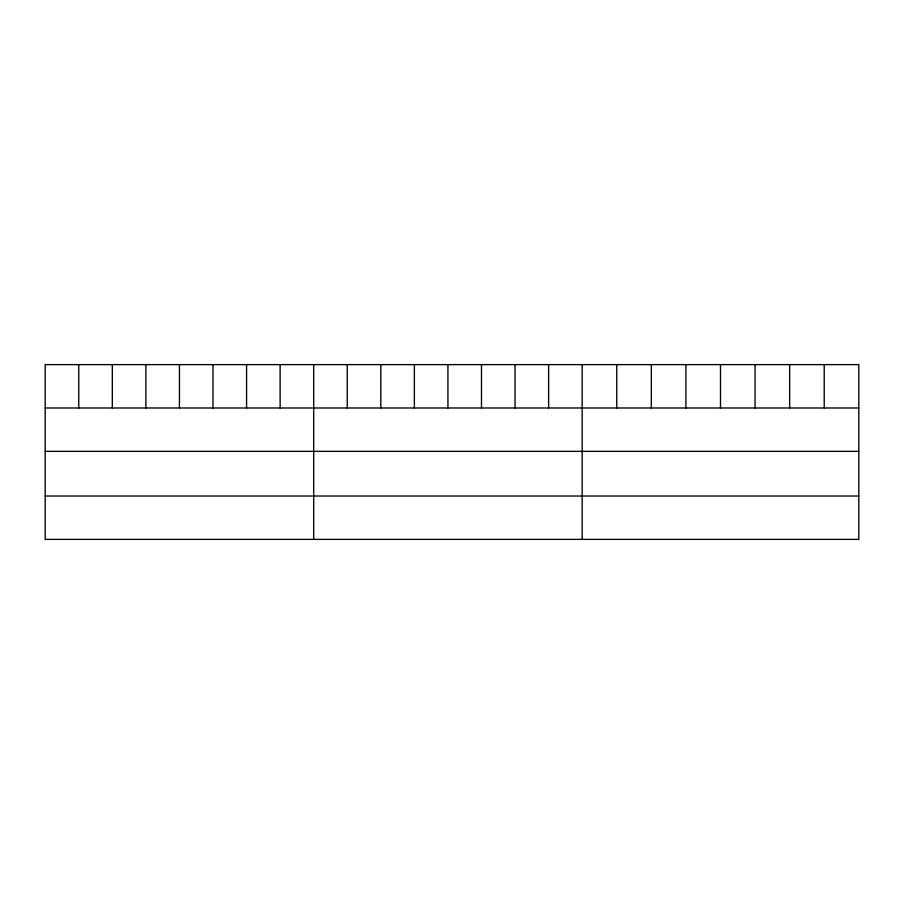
<?xml version="1.0" encoding="UTF-8"?>
<svg xmlns="http://www.w3.org/2000/svg" width="904" height="904" viewBox="0 0 904 904"><rect width="100%" height="100%" fill="white"/><g stroke="black" fill="none" stroke-linecap="round" stroke-linejoin="round"><path stroke-width="1.36" d="M858.8 407.986L858.8 539.383L45.2 539.383L45.2 364.617L858.8 364.617L858.8 407.986L45.2 407.986M45.2 451.356L858.8 451.356M45.2 496.025L858.8 496.025M824.222 364.617L824.222 407.986M789.644 364.617L789.644 407.986M755.066 364.617L755.066 407.986M720.488 364.617L720.488 407.986M685.91 364.617L685.91 407.986M651.332 364.617L651.332 407.986M616.754 364.617L616.754 407.986M582.176 364.617L582.176 539.383M548.615 364.617L548.615 407.986M515.054 364.617L515.054 407.986M481.493 364.617L481.493 407.986M447.932 364.617L447.932 407.986M414.371 364.617L414.371 407.986M380.81 364.617L380.81 407.986M347.249 364.617L347.249 407.986M313.688 364.617L313.688 539.383M280.127 364.617L280.127 407.986M246.566 364.617L246.566 407.986M213.005 364.617L213.005 407.986M179.444 364.617L179.444 407.986M145.883 364.617L145.883 407.986M112.322 364.617L112.322 407.986M78.761 364.617L78.761 407.986"/></g></svg>
